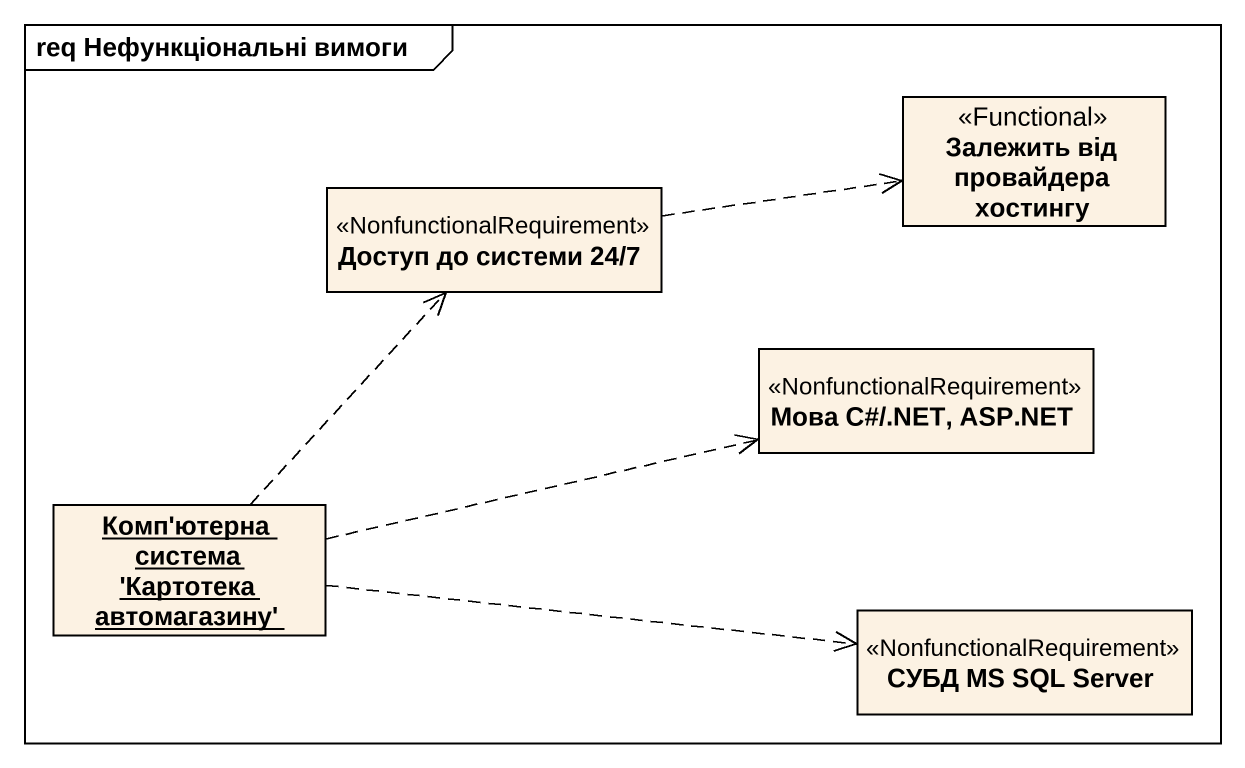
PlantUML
@startuml
mainframe req Нефункціональні вимоги
hide circle
hide empty members
class "Доступ до системи 24/7" as Доступ_до_системи_24_7 <<NonfunctionalRequirement>>
class "Залежить від провайдера хостингу" as Залежить_від_провайдера <<Functional>>
class "Мова С#/.NET, ASP.NET" as Мова_С_NET_ASP_NET <<NonfunctionalRequirement>>
object "Комп'ютерна система 'Картотека автомагазину'" as Комп_ютерна_система
class "СУБД MS SQL Server" as СУБД_MS_SQL_Server <<NonfunctionalRequirement>>
Доступ_до_системи_24_7 .right.> Залежить_від_провайдера
Комп_ютерна_система .up.> Доступ_до_системи_24_7
Комп_ютерна_система .right.> Мова_С_NET_ASP_NET
Комп_ютерна_система .right.> СУБД_MS_SQL_Server
@enduml
